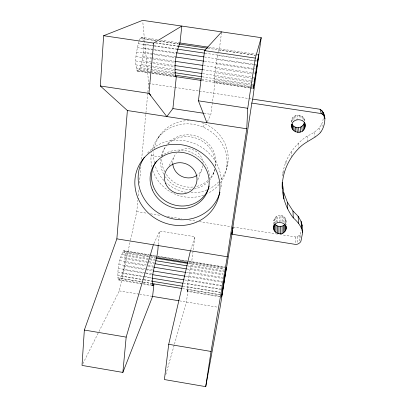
<?xml version="1.0" encoding="UTF-8"?>
<svg xmlns="http://www.w3.org/2000/svg" width="407" height="407" viewBox="0 0 407 407"><rect width="100%" height="100%" fill="white"/><g stroke="black" fill="none" stroke-linecap="round" stroke-linejoin="round"><path stroke-width="0.31" stroke-dasharray="2.04 1.53" d="M138.853 41.58C136.62 50.992 133.811 61.884 137.398 71.149L138.278 71.032C143.279 62.546 143.457 51.862 143.325 42.221M280.942 221.729L280.972 215.405C276.831 214.525 272.466 218.813 274.232 222.934M219.688 296.749L187.245 291.392C187.118 281.965 189.372 272.481 191.483 263.288L194.938 236.732L159.671 231.054L153.347 244.77M279.294 222.303L279.365 215.344M277.686 222.634L277.803 215.674M276.261 222.069L276.389 216.361M275.061 223.199L275.218 217.369M274.196 224.476L274.379 218.62M273.769 224.455L273.916 220.029M280.972 215.405C285.5 215.934 286.874 220.843 285.556 224.547M291.504 122.064C290.461 112.887 306.176 113.115 304.426 122.359M152.727 285.699L118.747 280.087L118.167 279.451C117.175 269.861 118.93 259.381 123.53 250.885L124.257 250.687L149.303 254.767M118.747 280.087L119.505 279.716C123.672 271.037 126.48 260.114 124.257 250.687M249.649 87.963L214.657 82.718C214.168 72.858 216.31 62.958 218.066 53.276M282.687 176.089C283.643 159.814 293.823 145.218 307.02 136.147C315.216 132.59 323.499 126.582 323.28 116.672M130.505 240.094L136.783 211.604L137.836 200.244M138.248 195.823L138.889 188.884M139.418 183.201L141.056 165.527M141.641 159.213L147.787 92.933M147.848 92.303L148.667 83.466L142.771 21.612M158.201 244.653L159.671 231.054M207.422 121.566L210.872 114.352L215.018 82.524L214.657 82.718M221.53 32.509L219.409 48.799L218.452 51.633M300.661 237.586L300.407 233.877L301.205 229.792M98.972 331.537L119.307 290.883L130.367 240.715M226.699 167.272L227.818 163.202M165.791 374.669L174.293 344.754M174.466 344.144L186.442 302.014L188.065 289.53L187.245 291.392M190.802 249.608L194.938 236.732M213.237 174.227L213.945 172.085M197.868 179.741L201.928 169.409M139.184 40.527L140.212 38.339L141.188 37.276L142.053 37.393L142.75 38.655L143.228 40.954M203.124 127.116L204.746 123.794M82.87 363.721L98.687 332.102M169.124 165.512L173.713 157.387M279.924 234.493L295.518 236.986L297.344 236.62L299.41 235.297L300.407 233.877M158.008 137.937L160.526 134.442M141.188 37.276L157.733 39.703M160.582 40.135L179.975 42.989M209.157 47.278L255.565 54.111M256.145 54.207L258.074 54.482M142.75 38.655L155.896 40.593M159.03 41.051L178.439 43.915M207.87 48.25L257.331 55.54M140.212 38.339L156.319 40.715M159.417 41.168L178.622 44.002M218.915 49.939L255.26 55.296M155.805 42.811L177.813 46.057M155.377 42.913L178.419 46.317M143.473 44.124L176.786 49.044M205.067 53.225L254.095 60.47M254.721 60.562L256.608 60.841M138.192 43.697L153.815 46.006M154.441 46.098L177.569 49.517M217.597 55.428L253.693 60.765M254.319 60.857L256.186 61.131M143.457 47.934L175.539 52.686M204.477 56.97L253.541 64.23M254.172 64.326L256.059 64.606M137.296 47.624L176.75 53.47M216.865 59.407L256.156 65.227M143.198 52.142L151.974 53.444M152.6 53.536L175.799 56.98M204.645 61.259L255.428 68.793M136.569 52.035L174.781 57.708M216.153 63.843L255.448 69.678M142.704 56.476L151.47 57.779M152.096 57.87L175.259 61.315M203.429 65.502L252.259 72.761M252.884 72.853L254.762 73.133M136.06 56.598L175.463 62.454M215.517 68.412L251.633 73.784M142.018 60.658L173.952 65.415M202.752 69.704L251.587 76.979M252.218 77.076L254.095 77.355M135.811 60.974L175.081 66.829M214.998 72.777L254.09 78.607M141.173 64.428L173.794 69.297M202.655 73.606L253.469 81.186M135.836 64.861L174.913 70.696M214.637 76.628L253.53 82.433M140.232 67.542L174.038 72.599M202.218 76.811L250.427 84.015M251.053 84.112L252.935 84.391M136.126 67.974L149.908 70.035M152.416 70.406L174.969 73.779M214.453 79.686L249.995 85.002M250.615 85.094L253.113 85.47M139.245 69.8L149.883 71.393M150.509 71.484L174.288 75.046M201.826 79.167L250.01 86.376M250.636 86.472L253.139 86.844M136.66 70.111L175.244 75.885M214.464 81.761L249.761 87.042M250.381 87.139L252.859 87.505M138.278 71.032L175.086 76.547M201.913 80.566L249.776 87.729M250.397 87.826L252.879 88.197M137.398 71.149L151.216 73.219M151.842 73.311L175.707 76.887M250.274 88.054L252.772 88.431M148.667 83.466L174.359 87.332M174.985 87.424L198.799 91.01M199.425 91.107L252.065 99.028M204.024 113.309L210.872 114.352M151.114 155.505L161.34 157.097M136.783 211.604L147.415 213.309M150.544 213.807L160.556 215.41M167.44 216.509L181.827 218.808M189.336 220.009L196.846 221.21M199.349 221.612L231.257 226.714M233.135 227.014L277.426 234.096M149.929 254.868L225.066 267.104M123.53 250.885L157.341 256.39M157.972 256.491L226.221 267.608M124.791 251.485L149.216 255.464M149.847 255.565L156.11 256.583M159.239 257.097L186.172 261.482M188.675 261.889L224.374 267.704M122.655 252.075L155.555 257.438M189.006 262.886L224.084 268.605M125.102 253.2L148.296 256.98M150.804 257.392L155.194 258.104M188.421 263.522L224.155 269.348M121.693 254.197L156.018 259.793M190.893 265.486L223.708 270.838M125.163 255.713L149.511 259.686M150.137 259.788L154.507 260.5M187.596 265.903L225.061 272.013M120.706 257.107L155.189 262.744M190.222 268.467L223.184 273.85M124.985 258.847L154.426 263.66M187.001 268.981L223.336 274.923M119.77 260.622L147.568 265.171M148.189 265.272L154.365 266.28M189.509 272.034L222.583 277.442M124.578 262.403L145.843 265.883M148.346 266.295L153.353 267.114M186.508 272.537L222.787 278.48M118.946 264.479L153.607 270.156M188.817 275.931L222.573 281.461M123.962 266.147L145.233 269.632M145.859 269.739L152.742 270.864M185.902 276.302L222.191 282.255M118.305 268.401L145.538 272.873M146.159 272.975L152.966 274.094M188.182 279.879L221.947 285.419M123.184 269.846L145.121 273.448M145.747 273.55L152.015 274.583M184.605 279.935L222.838 286.213M117.882 272.11L144.46 276.48M145.08 276.582L152.498 277.803M187.663 283.587L220.752 289.026M122.293 273.26L142.908 276.653M143.534 276.755L151.658 278.093M183.521 283.333L221.011 289.499M117.72 275.33L143.442 279.563M144.073 279.67L152.228 281.013M187.286 286.787L220.279 292.221M121.337 276.17L143.167 279.762M143.793 279.863L151.897 281.201M183.084 286.34L220.502 292.501M117.816 277.833L142.806 281.954M143.432 282.056L152.177 283.501M187.088 289.255L219.938 294.673M120.391 278.373L142.771 282.061M143.391 282.163L151.475 283.496M182.484 288.609L219.5 294.714M118.167 279.451L142.643 283.531M143.03 283.557L152.025 285.078M187.072 290.822L219.831 296.265M119.307 290.883L139.046 294.154M139.662 294.256L152.61 296.403M179.548 300.87L217.577 307.173M321.789 124.308L322.522 127.243M319.169 128.001L320.263 132.794M314.199 132.351L315.145 137.256M307.02 136.147L307.753 141.143M304.141 119.093L304.467 121.362M303.357 117.633L303.907 121.571M302.208 116.433L302.803 120.899M300.763 115.563L301.18 118.895M299.135 115.1L299.511 118.422M297.425 115.059L297.878 119.485M295.757 115.456L296.164 119.892M298.189 143.295L298.555 147.324M294.246 116.254L294.561 120.157M292.989 117.404L293.315 121.891M292.078 118.824L292.374 123.346M299.41 235.297L299.771 240.883M291.57 120.411L291.677 122.125M297.344 236.62L297.695 242.847M295.518 236.986L295.858 243.844M291.081 151.877L291.31 156.67M285.953 161.503L286.014 164.637M286.075 220.477L286.06 224.918M285.714 219.032L285.79 224.323M284.966 217.725L285.042 224.74M283.872 216.636L283.918 222.99M282.987 171.774L282.997 174.72M282.509 215.842L282.519 221.545M218.701 181.888A37.693 35.699 26.7 0 1 209.788 188.589M206.949 189.927A37.693 35.699 26.7 0 1 190.008 192.725M186.437 192.333A37.693 35.699 26.7 0 1 166.504 182.982M163.884 180.464A37.693 35.699 26.7 0 1 155.087 165.359M154.441 162.907A37.693 35.699 26.7 0 1 153.744 151.689M154.192 148.606A37.693 35.699 26.7 0 1 189.504 120.584M201.821 122.67A37.693 35.699 26.7 0 1 220.345 180.047M219.088 184.417A38.467 36.34 26.4 0 1 207.753 193.391M203.653 195.151A38.467 36.34 26.4 0 1 153.185 171.459M151.816 166.809A38.467 36.34 26.4 0 1 151.567 152.366M152.137 149.873A38.467 36.34 26.4 0 1 205.433 128.195A38.467 36.34 26.4 0 1 219.485 183.933M208.46 181.4A27.676 26.114 26.2 0 1 194.307 188.97M191.209 189.367A27.676 26.114 26.2 0 1 165.247 176.77M163.726 174.252A27.676 26.114 26.2 0 1 160.694 159.173M161.208 156.105A27.676 26.114 26.2 0 1 165.72 146.596M168.244 143.793A27.676 26.114 26.2 0 1 199.237 139.469A27.676 26.114 26.2 0 1 215.222 166.412M214.764 169.49A27.676 26.114 26.2 0 1 210.073 179.533M202.925 165.756A15.339 14.469 26.2 0 1 197.217 175.224M172.731 163.604A15.339 14.469 26.2 0 1 176.312 153.286M178.358 151.46A15.339 14.469 26.2 0 1 194.241 150.29A15.339 14.469 26.2 0 1 203.037 163.573M214.998 169.2A27.391 25.88 26.4 0 1 209.63 178.749M207.88 180.489A27.391 25.88 26.4 0 1 195.813 186.579M192.699 187.052A27.391 25.88 26.4 0 1 165.97 173.916M164.708 171.708A27.391 25.88 26.4 0 1 161.94 157.188M162.098 155.973A27.391 25.88 26.4 0 1 166.555 145.213M167.704 143.763A27.391 25.88 26.4 0 1 200.086 137.647A27.391 25.88 26.4 0 1 215.578 166.789M147.644 153.032A42.109 39.281 25.3 0 1 196.983 144.668A42.109 39.281 25.3 0 1 220.792 188.589M161.253 156.227A29.579 27.635 25.4 0 1 192.638 153.063A29.579 27.635 25.4 0 1 210.012 179.39"/><path stroke-width="0.61" d="M280.509 233.816L280.55 226.597L283.516 225.595L284.691 224.598L284.763 231.781C280.525 236.676 271.617 232.041 273.733 225.636M278.871 233.755L278.958 226.536L276.078 225.315L274.984 224.237L274.786 231.395M277.299 233.303L277.432 226.099M275.91 232.499L276.078 225.315M274.013 230.062L274.176 224.715M273.636 228.597C273.255 217.76 291.6 222.802 284.763 231.781M291.778 126.679C290.72 117.247 306.878 117.496 305.082 126.989C303.627 135.556 289.886 132.977 291.641 124.374M246.774 128.77L247.736 108.282L255.306 58.099L261.213 37.668L142.648 20.35L103.627 35.714L100.336 85.989L127.381 110.531L246.774 128.77L227.304 256.756L211.045 351.46L205.733 386.65L164.403 379.558L168.707 344.302L190.425 250.778M127.381 110.531L116.86 238.853L84.341 330.041L82.026 365.415L122.868 372.425L152.61 296.403L153.963 283.908L152.727 285.699C150.514 272.12 158.221 258.867 158.135 245.273M282.26 188.416C281.919 173.484 288.212 159.03 298.662 148.474C304.853 141.717 313.894 139.204 320.263 132.794C324.979 126.898 327.706 114.184 320.106 109.269L252.691 99.125L251.821 103.088L231.792 234.188L295.889 244.47L297.761 244.093L299.888 242.745L300.91 241.29L302.671 232.331L302.116 225.117L301.068 221.301L298.122 216.239L292.964 210.968L287.378 202.233L283.75 192.542L282.255 182.26C281.629 194.978 285.434 207.748 293.269 217.837C297.578 221.749 301.663 226.404 302.671 232.331M122.868 372.425L126.17 337.108L153.347 244.77M153.637 43.091L148.947 93.34L166.804 116.56L172.894 108.577L176.333 76.735L175.707 76.887C173.921 65.792 175.748 53.398 179.975 42.989L181.807 26.068L153.637 43.091L103.627 35.714M206.893 122.68L198.433 100.829L204.563 50.61L221.612 31.883M252.691 99.125L261.213 37.668M232.626 230.138L220.065 307.59L205.733 386.65M232.829 228.887L233.033 227.635M231.792 234.188L232.575 230.001M232.799 228.805L233.023 227.61M301.887 226.287L302.116 225.117M292.14 124.155C294.526 129.675 303.576 128.236 304.426 122.359L305.082 126.989M278.958 226.536L280.55 226.597M179.68 42.933L208.145 47.141M179.065 44.007L207.239 48.158M177.813 46.057L205.479 50.137M204.563 50.61L255.306 58.099M177.411 49.135L204.441 53.129M176.17 52.778L203.846 56.873M175.799 56.98L204.014 61.167M175.259 61.315L202.803 65.41M174.578 65.507L202.752 69.704M175.051 69.485L202.025 73.509M174.669 72.69L201.592 76.714M174.913 75.137L201.2 79.07M175.086 76.547L201.292 80.469M251.821 103.088L321.235 113.558L322.98 114.606L324.557 116.809M100.336 85.989L148.947 93.34L150.865 95.182M198.433 100.829L247.736 108.282M172.894 108.577L203.403 113.217M116.86 238.853L227.304 256.756M156.797 257.636L187.764 262.683M155.82 258.206L187.795 263.421M155.759 260.704L186.976 265.802M155.057 263.761L186.375 268.879M153.978 267.216L185.882 272.436M153.368 270.97L185.277 276.2M152.64 274.684L183.979 279.828M152.284 278.195L182.896 283.231M151.897 281.201L182.458 286.238M152.096 283.598L181.863 288.507M152.025 285.078L153.276 285.287M152.61 296.403L178.922 300.768M84.341 330.041L126.17 337.108M168.707 344.302L211.045 351.46M324.974 118.747L323.331 112.434M321.795 110.292L322.98 114.606M320.106 109.269L321.235 113.558M304.838 122.995L305.169 125.29M303.907 123.947L304.548 128.622M302.986 125.356L303.602 130.067M301.729 126.496L302.309 131.232M300.218 127.284L300.753 132.041M298.56 127.671L299.043 132.438M296.866 127.63L297.298 132.397M295.248 127.167L295.635 131.919M301.068 221.301L301.597 228.424M293.813 126.307L294.159 131.039M292.664 125.117L292.974 129.813M298.122 216.239L298.57 223.234M291.911 124.252L292.165 128.327M292.964 210.968L293.269 217.837M287.378 202.233L287.525 208.883M286.075 226.104L286.121 229.07M285.566 225.142L285.638 230.51M283.75 192.542L283.796 198.952M283.516 225.595L283.557 232.794M282.107 226.277L282.107 233.491M196.769 175.529A15.339 14.469 26.2 0 1 181.43 176.246A15.339 14.469 26.2 0 1 172.731 163.604M219.989 192.145A42.109 39.281 25.3 0 1 163.405 215.69A42.109 39.281 25.3 0 1 144.282 157.367M209.198 186.009A29.579 27.635 25.4 0 1 168.941 202.991A29.579 27.635 25.4 0 1 156.609 161.075M221.596 296.52L221.561 297.059L226.317 267.307L221.596 296.52M253.48 87.602L253.398 88.523L258.699 54.574L253.48 87.602M165.7 183.71A16.509 15.42 25.4 0 0 193.752 188.344A16.509 15.42 25.4 0 0 182.641 162.937A16.509 15.42 25.4 0 0 165.7 183.71M152.386 189.957A29.915 27.905 25.3 0 0 203.174 198.702A29.915 27.905 25.3 0 0 183.343 152.589A29.915 27.905 25.3 0 0 152.386 189.957M138.065 198.321A43.081 40.059 25 0 0 211.141 211.406A43.081 40.059 25 0 0 182.957 144.999A43.081 40.059 25 0 0 138.065 198.321"/></g></svg>
